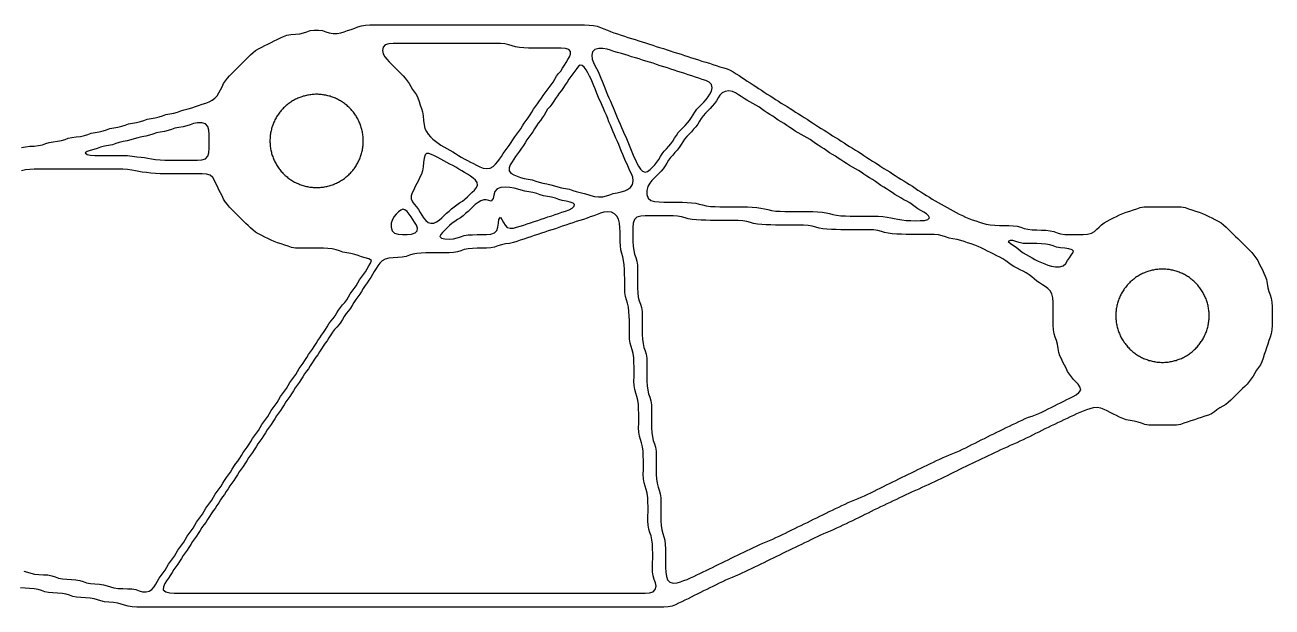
# Model space of a CAD drawing. Header units: millimetres. Extents: x 2.2 to 87.8, y 0 to 20.
# Drawn here: x 45 to 87.76, y 0 to 19.98 of the extents above; entities that cross this region are included whole.
import ezdxf

# ---------------------------------------------------------------- set-up
doc = ezdxf.new("R2010")
doc.units = ezdxf.units.MM

msp = doc.modelspace()

# ---------------------------------------------------------------- linework, layer by layer
for points in [[(44.886, 15.774), (45.014, 15.801), (45.162, 15.816), (45.318, 15.824), (45.468, 15.839), (45.599, 15.868), (45.713, 15.909), (45.831, 15.947), (45.967, 15.973), (46.114, 15.991), (46.254, 16.017), (46.374, 16.053), (46.486, 16.091), (46.613, 16.12), (46.759, 16.138), (46.909, 16.155), (47.043, 16.183), (47.159, 16.223), (47.275, 16.262), (47.407, 16.29), (47.55, 16.313), (47.683, 16.342), (47.799, 16.383), (47.915, 16.422), (48.047, 16.45), (48.189, 16.473), (48.321, 16.503), (48.437, 16.544), (48.553, 16.583), (48.686, 16.611), (48.827, 16.633), (48.959, 16.664), (49.075, 16.705), (49.192, 16.744), (49.324, 16.772), (49.466, 16.794), (49.597, 16.825), (49.712, 16.866), (49.829, 16.905), (49.963, 16.933), (50.104, 16.957), (50.233, 16.989), (50.347, 17.03), (50.464, 17.07), (50.595, 17.103), (50.726, 17.137), (50.843, 17.177), (50.956, 17.219), (51.077, 17.258), (51.201, 17.298), (51.314, 17.347), (51.417, 17.402), (51.511, 17.467), (51.589, 17.549), (51.65, 17.649), (51.705, 17.754), (51.759, 17.86), (51.813, 17.966), (51.873, 18.067), (51.942, 18.158), (52.018, 18.24), (52.097, 18.32), (52.177, 18.4), (52.257, 18.48), (52.337, 18.56), (52.417, 18.64), (52.497, 18.72), (52.576, 18.8), (52.656, 18.88), (52.737, 18.959), (52.819, 19.035), (52.909, 19.104), (53.011, 19.164), (53.117, 19.218), (53.223, 19.271), (53.33, 19.325), (53.437, 19.378), (53.543, 19.431), (53.649, 19.485), (53.757, 19.537), (53.864, 19.586), (53.982, 19.625), (54.119, 19.648), (54.271, 19.661), (54.419, 19.677), (54.549, 19.707), (54.663, 19.747), (54.781, 19.785), (54.918, 19.806), (55.064, 19.806), (55.201, 19.785), (55.32, 19.747), (55.433, 19.707), (55.562, 19.682), (55.7, 19.682), (55.828, 19.707), (55.942, 19.748), (56.058, 19.791), (56.184, 19.829), (56.305, 19.868), (56.417, 19.911), (56.537, 19.949), (56.676, 19.972), (56.83, 19.981), (56.989, 19.982), (57.149, 19.982), (57.309, 19.982), (57.469, 19.982), (57.629, 19.982), (57.789, 19.982), (57.948, 19.982), (58.108, 19.982), (58.268, 19.982), (58.428, 19.982), (58.588, 19.982), (58.748, 19.982), (58.908, 19.982), (59.067, 19.982), (59.227, 19.982), (59.387, 19.982), (59.547, 19.982), (59.707, 19.982), (59.867, 19.982), (60.027, 19.982), (60.187, 19.982), (60.346, 19.982), (60.506, 19.982), (60.666, 19.982), (60.826, 19.982), (60.986, 19.982), (61.146, 19.982), (61.306, 19.982), (61.465, 19.982), (61.625, 19.982), (61.785, 19.982), (61.945, 19.982), (62.105, 19.982), (62.265, 19.982), (62.425, 19.982), (62.584, 19.982), (62.744, 19.982), (62.904, 19.982), (63.064, 19.982), (63.224, 19.982), (63.384, 19.982), (63.544, 19.982), (63.703, 19.982), (63.863, 19.982), (64.023, 19.982), (64.183, 19.982), (64.341, 19.978), (64.49, 19.966), (64.621, 19.937), (64.735, 19.894), (64.849, 19.846), (64.968, 19.8), (65.081, 19.756), (65.192, 19.715), (65.313, 19.676), (65.441, 19.636), (65.559, 19.595), (65.671, 19.554), (65.794, 19.515), (65.925, 19.478), (66.046, 19.44), (66.156, 19.401), (66.276, 19.362), (66.408, 19.324), (66.53, 19.286), (66.642, 19.247), (66.761, 19.207), (66.891, 19.169), (67.014, 19.131), (67.126, 19.091), (67.244, 19.05), (67.373, 19.013), (67.498, 18.976), (67.611, 18.935), (67.728, 18.893), (67.856, 18.857), (67.981, 18.82), (68.095, 18.779), (68.212, 18.738), (68.34, 18.703), (68.47, 18.668), (68.587, 18.628), (68.701, 18.586), (68.826, 18.549), (68.956, 18.513), (69.073, 18.472), (69.178, 18.424), (69.281, 18.369), (69.383, 18.307), (69.483, 18.243), (69.578, 18.182), (69.671, 18.122), (69.765, 18.057), (69.862, 17.99), (69.962, 17.924), (70.06, 17.864), (70.155, 17.805), (70.249, 17.741), (70.345, 17.673), (70.444, 17.609), (70.545, 17.55), (70.643, 17.491), (70.738, 17.427), (70.834, 17.361), (70.931, 17.299), (71.032, 17.24), (71.133, 17.178), (71.231, 17.114), (71.326, 17.052), (71.42, 16.993), (71.518, 16.933), (71.618, 16.868), (71.719, 16.804), (71.817, 16.744), (71.912, 16.684), (72.006, 16.621), (72.103, 16.553), (72.202, 16.489), (72.302, 16.43), (72.4, 16.371), (72.495, 16.307), (72.591, 16.241), (72.689, 16.179), (72.789, 16.12), (72.89, 16.059), (72.987, 15.994), (73.082, 15.931), (73.177, 15.871), (73.275, 15.811), (73.376, 15.747), (73.476, 15.683), (73.574, 15.623), (73.668, 15.564), (73.763, 15.5), (73.86, 15.433), (73.96, 15.369), (74.059, 15.31), (74.157, 15.251), (74.252, 15.187), (74.348, 15.121), (74.446, 15.058), (74.547, 15), (74.647, 14.939), (74.743, 14.874), (74.838, 14.81), (74.934, 14.75), (75.033, 14.69), (75.134, 14.626), (75.234, 14.562), (75.33, 14.501), (75.424, 14.443), (75.519, 14.38), (75.617, 14.313), (75.717, 14.249), (75.816, 14.189), (75.913, 14.13), (76.009, 14.067), (76.106, 14.002), (76.206, 13.941), (76.309, 13.884), (76.413, 13.828), (76.517, 13.772), (76.622, 13.716), (76.725, 13.66), (76.829, 13.602), (76.932, 13.546), (77.035, 13.492), (77.141, 13.438), (77.249, 13.386), (77.357, 13.337), (77.474, 13.293), (77.601, 13.253), (77.722, 13.214), (77.833, 13.174), (77.954, 13.138), (78.095, 13.115), (78.251, 13.105), (78.41, 13.103), (78.57, 13.103), (78.729, 13.1), (78.884, 13.091), (79.023, 13.069), (79.142, 13.036), (79.255, 12.999), (79.383, 12.969), (79.531, 12.951), (79.689, 12.945), (79.849, 12.942), (80.006, 12.935), (80.152, 12.917), (80.275, 12.886), (80.385, 12.85), (80.507, 12.816), (80.651, 12.794), (80.808, 12.785), (80.968, 12.784), (81.128, 12.784), (81.286, 12.788), (81.434, 12.804), (81.562, 12.838), (81.664, 12.894), (81.75, 12.966), (81.831, 13.045), (81.914, 13.121), (82.004, 13.189), (82.105, 13.249), (82.212, 13.304), (82.317, 13.357), (82.424, 13.41), (82.531, 13.463), (82.639, 13.512), (82.754, 13.556), (82.881, 13.593), (83.004, 13.631), (83.117, 13.673), (83.236, 13.71), (83.373, 13.733), (83.527, 13.741), (83.686, 13.743), (83.845, 13.743), (84.005, 13.743), (84.165, 13.743), (84.325, 13.743), (84.484, 13.741), (84.637, 13.733), (84.775, 13.71), (84.893, 13.673), (85.006, 13.631), (85.13, 13.593), (85.256, 13.556), (85.372, 13.512), (85.479, 13.463), (85.587, 13.41), (85.693, 13.357), (85.799, 13.304), (85.906, 13.249), (86.007, 13.189), (86.097, 13.121), (86.18, 13.045), (86.26, 12.965), (86.34, 12.885), (86.42, 12.805), (86.5, 12.725), (86.58, 12.646), (86.66, 12.566), (86.74, 12.486), (86.82, 12.406), (86.9, 12.326), (86.979, 12.246), (87.059, 12.165), (87.135, 12.083), (87.204, 11.993), (87.264, 11.892), (87.318, 11.785), (87.371, 11.679), (87.425, 11.573), (87.477, 11.465), (87.526, 11.358), (87.565, 11.24), (87.592, 11.104), (87.615, 10.962), (87.646, 10.833), (87.687, 10.719), (87.725, 10.601), (87.747, 10.463), (87.755, 10.31), (87.757, 10.151), (87.757, 9.991), (87.757, 9.831), (87.755, 9.672), (87.747, 9.519), (87.725, 9.381), (87.687, 9.263), (87.645, 9.15), (87.607, 9.027), (87.57, 8.9), (87.528, 8.783), (87.485, 8.67), (87.447, 8.547), (87.409, 8.421), (87.359, 8.311), (87.295, 8.218), (87.226, 8.13), (87.162, 8.034), (87.104, 7.93), (87.044, 7.829), (86.975, 7.739), (86.899, 7.657), (86.82, 7.577), (86.74, 7.497), (86.66, 7.417), (86.58, 7.337), (86.5, 7.257), (86.42, 7.177), (86.34, 7.098), (86.257, 7.022), (86.167, 6.953), (86.066, 6.892), (85.962, 6.834), (85.866, 6.77), (85.778, 6.701), (85.686, 6.637), (85.575, 6.588), (85.449, 6.549), (85.326, 6.511), (85.213, 6.469), (85.096, 6.427), (84.97, 6.389), (84.847, 6.352), (84.733, 6.309), (84.615, 6.272), (84.478, 6.249), (84.324, 6.241), (84.165, 6.24), (84.005, 6.24), (83.845, 6.24), (83.686, 6.241), (83.533, 6.249), (83.396, 6.272), (83.277, 6.309), (83.163, 6.35), (83.034, 6.381), (82.892, 6.404), (82.756, 6.431), (82.639, 6.471), (82.531, 6.519), (82.424, 6.572), (82.317, 6.626), (82.212, 6.679), (82.104, 6.732), (81.997, 6.784), (81.885, 6.827), (81.759, 6.848), (81.627, 6.84), (81.508, 6.809), (81.398, 6.768), (81.284, 6.725), (81.167, 6.678), (81.056, 6.628), (80.947, 6.577), (80.836, 6.526), (80.728, 6.474), (80.62, 6.423), (80.511, 6.371), (80.402, 6.32), (80.295, 6.269), (80.184, 6.217), (80.076, 6.166), (79.97, 6.114), (79.864, 6.061), (79.757, 6.006), (79.652, 5.953), (79.545, 5.9), (79.438, 5.846), (79.331, 5.794), (79.221, 5.742), (79.112, 5.691), (79.004, 5.641), (78.892, 5.591), (78.782, 5.542), (78.675, 5.494), (78.565, 5.446), (78.452, 5.396), (78.344, 5.344), (78.236, 5.292), (78.127, 5.24), (78.02, 5.188), (77.911, 5.137), (77.801, 5.085), (77.693, 5.034), (77.586, 4.982), (77.476, 4.93), (77.368, 4.878), (77.261, 4.826), (77.153, 4.774), (77.046, 4.721), (76.94, 4.668), (76.832, 4.615), (76.725, 4.562), (76.619, 4.51), (76.51, 4.457), (76.403, 4.405), (76.296, 4.353), (76.186, 4.301), (76.077, 4.25), (75.969, 4.199), (75.857, 4.149), (75.747, 4.1), (75.641, 4.052), (75.53, 4.005), (75.417, 3.955), (75.308, 3.904), (75.2, 3.853), (75.09, 3.801), (74.983, 3.748), (74.876, 3.696), (74.766, 3.644), (74.659, 3.593), (74.551, 3.541), (74.442, 3.489), (74.334, 3.437), (74.227, 3.385), (74.118, 3.333), (74.011, 3.28), (73.904, 3.228), (73.796, 3.175), (73.69, 3.122), (73.583, 3.069), (73.475, 3.017), (73.368, 2.964), (73.261, 2.912), (73.151, 2.86), (73.043, 2.808), (72.935, 2.757), (72.824, 2.706), (72.715, 2.656), (72.607, 2.608), (72.495, 2.56), (72.382, 2.512), (72.274, 2.463), (72.165, 2.413), (72.054, 2.361), (71.947, 2.309), (71.84, 2.256), (71.732, 2.203), (71.625, 2.151), (71.517, 2.099), (71.408, 2.047), (71.3, 1.995), (71.193, 1.943), (71.084, 1.891), (70.976, 1.839), (70.87, 1.786), (70.762, 1.734), (70.655, 1.681), (70.548, 1.628), (70.44, 1.576), (70.333, 1.523), (70.226, 1.471), (70.117, 1.418), (70.01, 1.366), (69.902, 1.315), (69.792, 1.263), (69.683, 1.212), (69.575, 1.161), (69.462, 1.112), (69.351, 1.063), (69.245, 1.017), (69.134, 0.97), (69.021, 0.92), (68.912, 0.869), (68.804, 0.816), (68.695, 0.764), (68.589, 0.711), (68.482, 0.658), (68.373, 0.605), (68.267, 0.553), (68.16, 0.5), (68.052, 0.447), (67.946, 0.394), (67.84, 0.339), (67.734, 0.286), (67.629, 0.234), (67.521, 0.184), (67.41, 0.134), (67.301, 0.081), (67.185, 0.037), (67.051, 0.011), (66.899, 0.001), (66.741, 0), (66.581, 0), (66.421, 0), (66.261, 0), (66.101, 0), (65.941, 0), (65.782, 0), (65.622, 0), (65.462, 0), (65.302, 0), (65.142, 0), (64.982, 0), (64.822, 0), (64.663, 0), (64.503, 0), (64.343, 0), (64.183, 0), (64.023, 0), (63.863, 0), (63.703, 0), (63.544, 0), (63.384, 0), (63.224, 0), (63.064, 0), (62.904, 0), (62.744, 0), (62.584, 0), (62.425, 0), (62.265, 0), (62.105, 0), (61.945, 0), (61.785, 0), (61.625, 0), (61.465, 0), (61.306, 0), (61.146, 0), (60.986, 0), (60.826, 0), (60.666, 0), (60.506, 0), (60.346, 0), (60.187, 0), (60.027, 0), (59.867, 0), (59.707, 0), (59.547, 0), (59.387, 0), (59.227, 0), (59.067, 0), (58.908, 0), (58.748, 0), (58.588, 0), (58.428, 0), (58.268, 0), (58.108, 0), (57.948, 0), (57.789, 0), (57.629, 0), (57.469, 0), (57.309, 0), (57.149, 0), (56.989, 0), (56.829, 0), (56.67, 0), (56.51, 0), (56.35, 0), (56.19, 0), (56.03, 0), (55.87, 0), (55.71, 0), (55.551, 0), (55.391, 0), (55.231, 0), (55.071, 0), (54.911, 0), (54.751, 0), (54.591, 0), (54.432, 0), (54.272, 0), (54.112, 0), (53.952, 0), (53.792, 0), (53.632, 0), (53.472, 0), (53.313, 0), (53.153, 0), (52.993, 0), (52.833, 0), (52.673, 0), (52.513, 0), (52.353, 0), (52.194, 0), (52.034, 0), (51.874, 0), (51.714, 0), (51.554, 0), (51.394, 0), (51.234, 0), (51.075, 0), (50.915, 0), (50.755, 0), (50.595, 0), (50.435, 0), (50.275, 0), (50.115, 0), (49.956, 0), (49.796, 0), (49.636, 0), (49.476, 0), (49.316, 0), (49.156, 0), (48.996, 0), (48.837, 0.002), (48.68, 0.011), (48.536, 0.032), (48.414, 0.064), (48.304, 0.101), (48.18, 0.134), (48.035, 0.155), (47.879, 0.168), (47.73, 0.183), (47.601, 0.21), (47.487, 0.248), (47.368, 0.286), (47.231, 0.311), (47.077, 0.323), (46.92, 0.329), (46.771, 0.341), (46.64, 0.368), (46.526, 0.406), (46.408, 0.445), (46.271, 0.471), (46.118, 0.482), (45.961, 0.489), (45.811, 0.501), (45.681, 0.527), (45.566, 0.566), (45.448, 0.605), (45.312, 0.631), (45.159, 0.642), (45.002, 0.649), (44.853, 0.662)], [(44.966, 1.238), (45.083, 1.2), (45.198, 1.159), (45.331, 1.131), (45.481, 1.118), (45.638, 1.112), (45.79, 1.102), (45.924, 1.077), (46.04, 1.038), (46.156, 0.998), (46.289, 0.97), (46.44, 0.957), (46.597, 0.951), (46.747, 0.938), (46.878, 0.912), (46.993, 0.874), (47.11, 0.835), (47.246, 0.808), (47.399, 0.796), (47.554, 0.785), (47.696, 0.765), (47.817, 0.732), (47.928, 0.694), (48.053, 0.662), (48.199, 0.643), (48.357, 0.636), (48.516, 0.632), (48.668, 0.623), (48.802, 0.599), (48.919, 0.561), (49.033, 0.527), (49.151, 0.519), (49.263, 0.546), (49.355, 0.607), (49.427, 0.69), (49.488, 0.786), (49.546, 0.89), (49.606, 0.993), (49.671, 1.087), (49.739, 1.177), (49.804, 1.27), (49.865, 1.372), (49.925, 1.473), (49.99, 1.567), (50.058, 1.657), (50.124, 1.75), (50.185, 1.851), (50.246, 1.953), (50.31, 2.047), (50.378, 2.136), (50.444, 2.229), (50.505, 2.331), (50.565, 2.432), (50.63, 2.526), (50.698, 2.615), (50.764, 2.709), (50.825, 2.81), (50.885, 2.912), (50.95, 3.006), (51.018, 3.095), (51.083, 3.189), (51.145, 3.29), (51.205, 3.391), (51.27, 3.485), (51.337, 3.574), (51.403, 3.668), (51.465, 3.769), (51.525, 3.871), (51.59, 3.965), (51.657, 4.054), (51.723, 4.148), (51.785, 4.249), (51.845, 4.35), (51.909, 4.444), (51.977, 4.534), (52.043, 4.627), (52.105, 4.729), (52.165, 4.83), (52.229, 4.924), (52.297, 5.013), (52.363, 5.107), (52.425, 5.208), (52.485, 5.309), (52.549, 5.403), (52.616, 5.493), (52.683, 5.587), (52.745, 5.688), (52.805, 5.789), (52.869, 5.883), (52.936, 5.972), (53.002, 6.066), (53.065, 6.167), (53.125, 6.268), (53.188, 6.362), (53.256, 6.452), (53.322, 6.546), (53.385, 6.647), (53.445, 6.748), (53.508, 6.842), (53.575, 6.931), (53.642, 7.025), (53.704, 7.127), (53.765, 7.228), (53.828, 7.321), (53.895, 7.411), (53.962, 7.505), (54.024, 7.606), (54.085, 7.707), (54.148, 7.801), (54.215, 7.891), (54.282, 7.985), (54.344, 8.086), (54.404, 8.187), (54.467, 8.28), (54.534, 8.37), (54.601, 8.464), (54.664, 8.566), (54.724, 8.666), (54.787, 8.76), (54.854, 8.85), (54.921, 8.944), (54.984, 9.045), (55.044, 9.146), (55.107, 9.24), (55.173, 9.33), (55.24, 9.425), (55.303, 9.525), (55.362, 9.624), (55.423, 9.718), (55.491, 9.809), (55.568, 9.903), (55.64, 9.999), (55.698, 10.095), (55.752, 10.188), (55.816, 10.281), (55.892, 10.371), (55.968, 10.458), (56.032, 10.548), (56.09, 10.647), (56.15, 10.75), (56.219, 10.846), (56.289, 10.935), (56.352, 11.027), (56.41, 11.128), (56.471, 11.23), (56.539, 11.325), (56.609, 11.414), (56.672, 11.507), (56.73, 11.607), (56.789, 11.709), (56.842, 11.805), (56.885, 11.894), (56.79, 11.951), (56.67, 11.991), (56.539, 12.025), (56.421, 12.064), (56.307, 12.105), (56.178, 12.136), (56.036, 12.159), (55.9, 12.186), (55.782, 12.224), (55.668, 12.265), (55.538, 12.295), (55.389, 12.309), (55.231, 12.314), (55.071, 12.314), (54.911, 12.314), (54.751, 12.314), (54.591, 12.314), (54.432, 12.316), (54.279, 12.324), (54.142, 12.346), (54.023, 12.384), (53.91, 12.426), (53.787, 12.464), (53.66, 12.501), (53.545, 12.545), (53.437, 12.594), (53.33, 12.647), (53.223, 12.7), (53.117, 12.753), (53.011, 12.808), (52.909, 12.868), (52.819, 12.936), (52.737, 13.012), (52.656, 13.092), (52.576, 13.171), (52.497, 13.251), (52.417, 13.331), (52.337, 13.411), (52.257, 13.491), (52.177, 13.571), (52.097, 13.651), (52.018, 13.732), (51.942, 13.814), (51.873, 13.904), (51.813, 14.005), (51.759, 14.112), (51.705, 14.218), (51.652, 14.324), (51.599, 14.432), (51.549, 14.538), (51.5, 14.646), (51.439, 14.748), (51.35, 14.823), (51.224, 14.86), (51.073, 14.871), (50.915, 14.872), (50.755, 14.872), (50.595, 14.872), (50.435, 14.872), (50.275, 14.872), (50.115, 14.872), (49.956, 14.872), (49.796, 14.872), (49.636, 14.875), (49.476, 14.882), (49.317, 14.896), (49.163, 14.914), (49.024, 14.93), (48.904, 14.949), (48.791, 14.974), (48.663, 15.001), (48.515, 15.021), (48.357, 15.03), (48.197, 15.032), (48.037, 15.032), (47.877, 15.032), (47.718, 15.032), (47.558, 15.032), (47.398, 15.032), (47.238, 15.032), (47.078, 15.032), (46.918, 15.032), (46.758, 15.032), (46.599, 15.032), (46.439, 15.032), (46.279, 15.032), (46.119, 15.032), (45.959, 15.032), (45.799, 15.032), (45.639, 15.032), (45.48, 15.032), (45.32, 15.03), (45.162, 15.024), (45.014, 15.006), (44.887, 14.975)]]:
    msp.add_lwpolyline(points)
for points in [[(61.456, 19.33), (61.304, 19.343), (61.146, 19.347), (60.986, 19.348), (60.826, 19.348), (60.666, 19.348), (60.506, 19.348), (60.346, 19.348), (60.187, 19.348), (60.027, 19.348), (59.867, 19.348), (59.707, 19.348), (59.547, 19.348), (59.387, 19.348), (59.227, 19.348), (59.067, 19.348), (58.908, 19.348), (58.748, 19.348), (58.588, 19.348), (58.428, 19.348), (58.268, 19.348), (58.108, 19.348), (57.948, 19.348), (57.789, 19.348), (57.63, 19.347), (57.48, 19.336), (57.355, 19.299), (57.278, 19.219), (57.256, 19.105), (57.28, 18.988), (57.335, 18.887), (57.407, 18.801), (57.486, 18.72), (57.566, 18.64), (57.646, 18.56), (57.725, 18.48), (57.805, 18.4), (57.885, 18.32), (57.965, 18.24), (58.041, 18.158), (58.109, 18.068), (58.17, 17.967), (58.228, 17.863), (58.292, 17.767), (58.361, 17.679), (58.425, 17.586), (58.474, 17.476), (58.513, 17.35), (58.551, 17.227), (58.593, 17.113), (58.631, 16.995), (58.654, 16.858), (58.666, 16.706), (58.682, 16.558), (58.713, 16.429), (58.763, 16.321), (58.828, 16.227), (58.903, 16.14), (58.985, 16.062), (59.072, 15.99), (59.164, 15.922), (59.261, 15.859), (59.362, 15.8), (59.465, 15.742), (59.567, 15.683), (59.668, 15.626), (59.766, 15.568), (59.863, 15.505), (59.961, 15.441), (60.063, 15.382), (60.169, 15.327), (60.275, 15.273), (60.38, 15.22), (60.487, 15.166), (60.593, 15.114), (60.705, 15.071), (60.828, 15.051), (60.951, 15.068), (61.055, 15.123), (61.138, 15.202), (61.209, 15.29), (61.274, 15.379), (61.336, 15.471), (61.398, 15.567), (61.465, 15.664), (61.537, 15.755), (61.607, 15.845), (61.671, 15.941), (61.731, 16.04), (61.792, 16.138), (61.86, 16.23), (61.931, 16.32), (61.996, 16.416), (62.056, 16.516), (62.116, 16.614), (62.183, 16.706), (62.253, 16.798), (62.319, 16.894), (62.38, 16.991), (62.44, 17.088), (62.505, 17.182), (62.575, 17.277), (62.644, 17.371), (62.708, 17.463), (62.768, 17.556), (62.831, 17.651), (62.901, 17.746), (62.973, 17.837), (63.043, 17.927), (63.106, 18.022), (63.165, 18.121), (63.228, 18.219), (63.297, 18.31), (63.369, 18.4), (63.435, 18.495), (63.494, 18.595), (63.553, 18.696), (63.615, 18.795), (63.672, 18.891), (63.707, 18.983), (63.703, 19.068), (63.643, 19.133), (63.529, 19.17), (63.382, 19.184), (63.224, 19.188), (63.064, 19.188), (62.904, 19.188), (62.744, 19.188), (62.584, 19.188), (62.425, 19.188), (62.265, 19.189), (62.106, 19.193), (61.955, 19.204), (61.822, 19.229), (61.706, 19.265), (61.589, 19.302)], [(66.657, 18.622), (66.543, 18.664), (66.417, 18.701), (66.289, 18.736), (66.171, 18.777), (66.058, 18.819), (65.932, 18.857), (65.8, 18.892), (65.681, 18.929), (65.57, 18.968), (65.447, 19.005), (65.314, 19.039), (65.189, 19.075), (65.076, 19.114), (64.956, 19.152), (64.817, 19.175), (64.671, 19.176), (64.543, 19.141), (64.459, 19.06), (64.43, 18.941), (64.447, 18.812), (64.49, 18.696), (64.541, 18.59), (64.595, 18.486), (64.649, 18.38), (64.698, 18.271), (64.745, 18.157), (64.792, 18.047), (64.837, 17.937), (64.88, 17.82), (64.927, 17.7), (64.976, 17.587), (65.024, 17.477), (65.073, 17.364), (65.122, 17.254), (65.168, 17.144), (65.215, 17.029), (65.263, 16.917), (65.307, 16.81), (65.352, 16.697), (65.402, 16.579), (65.452, 16.466), (65.5, 16.357), (65.549, 16.246), (65.6, 16.136), (65.649, 16.026), (65.696, 15.909), (65.742, 15.796), (65.786, 15.687), (65.831, 15.574), (65.881, 15.457), (65.932, 15.346), (65.981, 15.238), (66.035, 15.13), (66.099, 15.032), (66.176, 14.96), (66.262, 14.929), (66.348, 14.956), (66.432, 15.018), (66.512, 15.097), (66.591, 15.182), (66.664, 15.273), (66.727, 15.367), (66.785, 15.461), (66.847, 15.555), (66.918, 15.646), (66.995, 15.732), (67.073, 15.816), (67.148, 15.904), (67.214, 15.996), (67.273, 16.094), (67.333, 16.192), (67.399, 16.285), (67.473, 16.371), (67.552, 16.453), (67.632, 16.534), (67.712, 16.618), (67.785, 16.707), (67.85, 16.799), (67.909, 16.895), (67.97, 16.992), (68.038, 17.085), (68.113, 17.17), (68.191, 17.252), (68.271, 17.334), (68.35, 17.419), (68.423, 17.51), (68.485, 17.604), (68.533, 17.709), (68.556, 17.825), (68.534, 17.937), (68.457, 18.019), (68.341, 18.07), (68.22, 18.11), (68.107, 18.151), (67.991, 18.194), (67.864, 18.231), (67.739, 18.268), (67.625, 18.309), (67.509, 18.351), (67.382, 18.388), (67.256, 18.424), (67.141, 18.466), (67.026, 18.508), (66.9, 18.545), (66.773, 18.58)], [(65.07, 16.543), (65.024, 16.659), (64.979, 16.769), (64.933, 16.881), (64.884, 16.997), (64.835, 17.109), (64.789, 17.218), (64.74, 17.329), (64.689, 17.439), (64.641, 17.549), (64.596, 17.666), (64.549, 17.785), (64.506, 17.896), (64.463, 18.006), (64.413, 18.117), (64.357, 18.226), (64.303, 18.334), (64.245, 18.443), (64.175, 18.536), (64.1, 18.594), (64.036, 18.604), (63.979, 18.564), (63.92, 18.487), (63.855, 18.395), (63.786, 18.303), (63.714, 18.211), (63.647, 18.116), (63.585, 18.02), (63.525, 17.925), (63.461, 17.83), (63.391, 17.735), (63.32, 17.642), (63.255, 17.551), (63.194, 17.459), (63.132, 17.363), (63.064, 17.267), (62.992, 17.176), (62.921, 17.087), (62.857, 16.991), (62.798, 16.89), (62.737, 16.792), (62.67, 16.7), (62.599, 16.61), (62.533, 16.514), (62.474, 16.414), (62.414, 16.316), (62.347, 16.224), (62.277, 16.132), (62.211, 16.036), (62.15, 15.939), (62.09, 15.842), (62.025, 15.748), (61.954, 15.654), (61.885, 15.56), (61.823, 15.466), (61.763, 15.373), (61.7, 15.279), (61.638, 15.18), (61.596, 15.077), (61.601, 14.978), (61.664, 14.896), (61.765, 14.838), (61.874, 14.789), (61.987, 14.745), (62.116, 14.711), (62.258, 14.686), (62.393, 14.66), (62.51, 14.624), (62.625, 14.582), (62.755, 14.547), (62.898, 14.522), (63.033, 14.498), (63.151, 14.464), (63.265, 14.424), (63.395, 14.389), (63.537, 14.364), (63.671, 14.34), (63.788, 14.304), (63.903, 14.263), (64.032, 14.228), (64.169, 14.198), (64.293, 14.167), (64.405, 14.132), (64.525, 14.098), (64.665, 14.08), (64.81, 14.085), (64.939, 14.113), (65.053, 14.153), (65.171, 14.192), (65.305, 14.224), (65.442, 14.255), (65.562, 14.291), (65.664, 14.338), (65.756, 14.405), (65.826, 14.503), (65.854, 14.627), (65.836, 14.753), (65.792, 14.868), (65.743, 14.978), (65.694, 15.089), (65.644, 15.198), (65.595, 15.308), (65.548, 15.423), (65.501, 15.535), (65.457, 15.643), (65.412, 15.756), (65.362, 15.873), (65.312, 15.985), (65.264, 16.095), (65.215, 16.206), (65.164, 16.316), (65.116, 16.426)], [(56.596, 16.118), (56.592, 16.157), (56.588, 16.196), (56.583, 16.235), (56.576, 16.274), (56.569, 16.312), (56.561, 16.351), (56.552, 16.389), (56.542, 16.427), (56.531, 16.464), (56.519, 16.502), (56.506, 16.539), (56.493, 16.576), (56.478, 16.612), (56.463, 16.648), (56.446, 16.684), (56.429, 16.719), (56.411, 16.754), (56.392, 16.789), (56.372, 16.823), (56.352, 16.856), (56.33, 16.889), (56.308, 16.921), (56.285, 16.953), (56.261, 16.984), (56.237, 17.015), (56.212, 17.045), (56.186, 17.074), (56.159, 17.103), (56.131, 17.131), (56.103, 17.159), (56.074, 17.186), (56.045, 17.212), (56.015, 17.237), (55.984, 17.261), (55.953, 17.285), (55.921, 17.308), (55.889, 17.33), (55.856, 17.352), (55.823, 17.372), (55.789, 17.392), (55.754, 17.411), (55.719, 17.429), (55.684, 17.446), (55.648, 17.463), (55.612, 17.478), (55.576, 17.493), (55.539, 17.506), (55.502, 17.519), (55.464, 17.531), (55.427, 17.542), (55.389, 17.552), (55.351, 17.561), (55.312, 17.569), (55.274, 17.576), (55.235, 17.583), (55.196, 17.588), (55.157, 17.592), (55.118, 17.596), (55.079, 17.598), (55.039, 17.6), (55, 17.6), (54.961, 17.6), (54.921, 17.598), (54.882, 17.596), (54.843, 17.592), (54.804, 17.588), (54.765, 17.583), (54.726, 17.576), (54.688, 17.569), (54.649, 17.561), (54.611, 17.552), (54.573, 17.542), (54.536, 17.531), (54.498, 17.519), (54.461, 17.506), (54.424, 17.493), (54.388, 17.478), (54.352, 17.463), (54.316, 17.446), (54.281, 17.429), (54.246, 17.411), (54.211, 17.392), (54.177, 17.372), (54.144, 17.352), (54.111, 17.33), (54.079, 17.308), (54.047, 17.285), (54.016, 17.261), (53.985, 17.237), (53.955, 17.212), (53.926, 17.186), (53.897, 17.159), (53.869, 17.131), (53.841, 17.103), (53.814, 17.074), (53.788, 17.045), (53.763, 17.015), (53.739, 16.984), (53.715, 16.953), (53.692, 16.921), (53.67, 16.889), (53.648, 16.856), (53.628, 16.823), (53.608, 16.789), (53.589, 16.754), (53.571, 16.719), (53.554, 16.684), (53.537, 16.648), (53.522, 16.612), (53.507, 16.576), (53.494, 16.539), (53.481, 16.502), (53.469, 16.464), (53.458, 16.427), (53.448, 16.389), (53.439, 16.351), (53.431, 16.312), (53.424, 16.274), (53.417, 16.235), (53.412, 16.196), (53.408, 16.157), (53.404, 16.118), (53.402, 16.079), (53.4, 16.039), (53.4, 16), (53.4, 15.961), (53.402, 15.921), (53.404, 15.882), (53.408, 15.843), (53.412, 15.804), (53.417, 15.765), (53.424, 15.726), (53.431, 15.688), (53.439, 15.649), (53.448, 15.611), (53.458, 15.573), (53.469, 15.536), (53.481, 15.498), (53.494, 15.461), (53.507, 15.424), (53.522, 15.388), (53.537, 15.352), (53.554, 15.316), (53.571, 15.281), (53.589, 15.246), (53.608, 15.211), (53.628, 15.177), (53.648, 15.144), (53.67, 15.111), (53.692, 15.079), (53.715, 15.047), (53.739, 15.016), (53.763, 14.985), (53.788, 14.955), (53.814, 14.926), (53.841, 14.897), (53.869, 14.869), (53.897, 14.841), (53.926, 14.814), (53.955, 14.788), (53.985, 14.763), (54.016, 14.739), (54.047, 14.715), (54.079, 14.692), (54.111, 14.67), (54.144, 14.648), (54.177, 14.628), (54.211, 14.608), (54.246, 14.589), (54.281, 14.571), (54.316, 14.554), (54.352, 14.537), (54.388, 14.522), (54.424, 14.507), (54.461, 14.494), (54.498, 14.481), (54.536, 14.469), (54.573, 14.458), (54.611, 14.448), (54.649, 14.439), (54.688, 14.431), (54.726, 14.424), (54.765, 14.417), (54.804, 14.412), (54.843, 14.408), (54.882, 14.404), (54.921, 14.402), (54.961, 14.4), (55, 14.4), (55.039, 14.4), (55.079, 14.402), (55.118, 14.404), (55.157, 14.408), (55.196, 14.412), (55.235, 14.417), (55.274, 14.424), (55.312, 14.431), (55.351, 14.439), (55.389, 14.448), (55.427, 14.458), (55.464, 14.469), (55.502, 14.481), (55.539, 14.494), (55.576, 14.507), (55.612, 14.522), (55.648, 14.537), (55.684, 14.554), (55.719, 14.571), (55.754, 14.589), (55.789, 14.608), (55.823, 14.628), (55.856, 14.648), (55.889, 14.67), (55.921, 14.692), (55.953, 14.715), (55.984, 14.739), (56.015, 14.763), (56.045, 14.788), (56.074, 14.814), (56.103, 14.841), (56.131, 14.869), (56.159, 14.897), (56.186, 14.926), (56.212, 14.955), (56.237, 14.985), (56.261, 15.016), (56.285, 15.047), (56.308, 15.079), (56.33, 15.111), (56.352, 15.144), (56.372, 15.177), (56.392, 15.211), (56.411, 15.246), (56.429, 15.281), (56.446, 15.316), (56.463, 15.352), (56.478, 15.388), (56.493, 15.424), (56.506, 15.461), (56.519, 15.498), (56.531, 15.536), (56.542, 15.573), (56.552, 15.611), (56.561, 15.649), (56.569, 15.688), (56.576, 15.726), (56.583, 15.765), (56.588, 15.804), (56.592, 15.843), (56.596, 15.882), (56.598, 15.921), (56.6, 15.961), (56.6, 16), (56.6, 16.039), (56.598, 16.079)], [(74.542, 14.356), (74.441, 14.415), (74.343, 14.476), (74.249, 14.542), (74.156, 14.609), (74.059, 14.672), (73.958, 14.73), (73.859, 14.792), (73.766, 14.859), (73.675, 14.927), (73.578, 14.989), (73.474, 15.046), (73.369, 15.103), (73.267, 15.162), (73.168, 15.22), (73.072, 15.28), (72.977, 15.346), (72.882, 15.413), (72.784, 15.476), (72.683, 15.535), (72.585, 15.595), (72.491, 15.661), (72.398, 15.729), (72.301, 15.791), (72.2, 15.85), (72.101, 15.911), (72.008, 15.978), (71.917, 16.046), (71.819, 16.108), (71.716, 16.166), (71.611, 16.223), (71.51, 16.282), (71.411, 16.34), (71.314, 16.4), (71.22, 16.465), (71.124, 16.532), (71.026, 16.595), (70.925, 16.654), (70.827, 16.715), (70.733, 16.781), (70.64, 16.848), (70.543, 16.91), (70.442, 16.969), (70.343, 17.031), (70.25, 17.098), (70.159, 17.165), (70.061, 17.227), (69.957, 17.285), (69.853, 17.343), (69.752, 17.402), (69.653, 17.46), (69.556, 17.52), (69.46, 17.584), (69.362, 17.646), (69.255, 17.696), (69.133, 17.718), (69.009, 17.701), (68.905, 17.648), (68.828, 17.569), (68.767, 17.475), (68.707, 17.377), (68.64, 17.284), (68.566, 17.199), (68.487, 17.117), (68.407, 17.036), (68.327, 16.952), (68.254, 16.863), (68.189, 16.771), (68.13, 16.675), (68.069, 16.578), (68.001, 16.486), (67.926, 16.4), (67.848, 16.318), (67.768, 16.236), (67.689, 16.151), (67.616, 16.06), (67.552, 15.967), (67.494, 15.872), (67.432, 15.778), (67.362, 15.686), (67.286, 15.601), (67.208, 15.516), (67.133, 15.429), (67.066, 15.337), (67.006, 15.24), (66.947, 15.14), (66.882, 15.046), (66.808, 14.96), (66.729, 14.879), (66.649, 14.798), (66.569, 14.719), (66.492, 14.638), (66.42, 14.547), (66.361, 14.436), (66.325, 14.301), (66.325, 14.158), (66.371, 14.035), (66.462, 13.954), (66.591, 13.916), (66.742, 13.905), (66.901, 13.903), (67.06, 13.902), (67.22, 13.902), (67.38, 13.901), (67.54, 13.898), (67.7, 13.891), (67.856, 13.879), (67.999, 13.86), (68.121, 13.835), (68.231, 13.804), (68.356, 13.774), (68.501, 13.754), (68.659, 13.745), (68.819, 13.743), (68.979, 13.743), (69.139, 13.743), (69.298, 13.743), (69.458, 13.742), (69.618, 13.741), (69.778, 13.737), (69.937, 13.729), (70.092, 13.716), (70.232, 13.697), (70.352, 13.671), (70.464, 13.641), (70.592, 13.613), (70.739, 13.593), (70.897, 13.585), (71.057, 13.583), (71.217, 13.583), (71.377, 13.583), (71.536, 13.583), (71.696, 13.583), (71.856, 13.582), (72.016, 13.578), (72.175, 13.57), (72.328, 13.554), (72.465, 13.534), (72.583, 13.508), (72.698, 13.479), (72.828, 13.451), (72.977, 13.433), (73.135, 13.425), (73.295, 13.423), (73.455, 13.423), (73.615, 13.423), (73.774, 13.423), (73.934, 13.423), (74.094, 13.422), (74.254, 13.418), (74.412, 13.407), (74.561, 13.389), (74.691, 13.366), (74.805, 13.341), (74.924, 13.313), (75.061, 13.287), (75.214, 13.271), (75.373, 13.265), (75.533, 13.263), (75.691, 13.265), (75.84, 13.274), (75.955, 13.304), (76.013, 13.356), (75.983, 13.426), (75.912, 13.494), (75.818, 13.554), (75.716, 13.611), (75.617, 13.673), (75.524, 13.74), (75.433, 13.808), (75.336, 13.87), (75.232, 13.927), (75.127, 13.984), (75.025, 14.042), (74.926, 14.1), (74.829, 14.161), (74.735, 14.226), (74.64, 14.293)], [(49.273, 16.195), (49.144, 16.166), (49.003, 16.142), (48.868, 16.111), (48.75, 16.072), (48.636, 16.033), (48.506, 16.004), (48.365, 15.98), (48.231, 15.95), (48.114, 15.909), (47.999, 15.87), (47.868, 15.841), (47.727, 15.817), (47.596, 15.786), (47.48, 15.746), (47.365, 15.706), (47.24, 15.672), (47.131, 15.634), (47.061, 15.586), (47.133, 15.54), (47.249, 15.512), (47.399, 15.503), (47.558, 15.501), (47.718, 15.501), (47.877, 15.501), (48.037, 15.501), (48.197, 15.501), (48.357, 15.5), (48.517, 15.495), (48.677, 15.481), (48.834, 15.46), (48.98, 15.441), (49.103, 15.426), (49.214, 15.409), (49.336, 15.385), (49.479, 15.362), (49.636, 15.348), (49.796, 15.342), (49.956, 15.341), (50.115, 15.341), (50.275, 15.341), (50.435, 15.341), (50.595, 15.341), (50.755, 15.341), (50.914, 15.342), (51.064, 15.353), (51.189, 15.39), (51.27, 15.472), (51.308, 15.597), (51.318, 15.747), (51.32, 15.906), (51.32, 16.066), (51.318, 16.224), (51.308, 16.375), (51.27, 16.5), (51.189, 16.582), (51.064, 16.617), (50.919, 16.617), (50.78, 16.594), (50.66, 16.558), (50.548, 16.52), (50.421, 16.489), (50.279, 16.464), (50.142, 16.434), (50.023, 16.396), (49.91, 16.358), (49.783, 16.328), (49.641, 16.303), (49.505, 16.273), (49.387, 16.234)], [(58.938, 15.539), (58.842, 15.573), (58.769, 15.572), (58.718, 15.518), (58.685, 15.409), (58.667, 15.265), (58.654, 15.114), (58.631, 14.976), (58.592, 14.859), (58.543, 14.752), (58.49, 14.644), (58.437, 14.538), (58.383, 14.432), (58.331, 14.324), (58.281, 14.218), (58.246, 14.114), (58.246, 14.011), (58.284, 13.913), (58.348, 13.824), (58.42, 13.736), (58.488, 13.643), (58.548, 13.546), (58.606, 13.45), (58.669, 13.355), (58.742, 13.268), (58.825, 13.203), (58.92, 13.174), (59.018, 13.183), (59.112, 13.222), (59.204, 13.284), (59.293, 13.36), (59.376, 13.44), (59.456, 13.518), (59.54, 13.594), (59.628, 13.669), (59.719, 13.742), (59.81, 13.809), (59.902, 13.871), (59.996, 13.934), (60.087, 14.002), (60.174, 14.078), (60.257, 14.158), (60.337, 14.238), (60.414, 14.315), (60.482, 14.396), (60.518, 14.486), (60.507, 14.576), (60.452, 14.654), (60.369, 14.724), (60.272, 14.792), (60.172, 14.857), (60.073, 14.917), (59.977, 14.973), (59.878, 15.032), (59.776, 15.094), (59.673, 15.152), (59.567, 15.208), (59.462, 15.264), (59.359, 15.321), (59.257, 15.377), (59.154, 15.434), (59.046, 15.49)], [(61.903, 14.348), (61.773, 14.381), (61.624, 14.401), (61.467, 14.41), (61.316, 14.399), (61.192, 14.354), (61.114, 14.265), (61.076, 14.144), (61.049, 14.021), (60.984, 13.929), (60.902, 13.961), (60.816, 13.983), (60.729, 13.978), (60.635, 13.943), (60.535, 13.886), (60.441, 13.814), (60.358, 13.735), (60.278, 13.657), (60.195, 13.581), (60.108, 13.505), (60.019, 13.431), (59.928, 13.363), (59.834, 13.301), (59.739, 13.239), (59.647, 13.172), (59.56, 13.098), (59.477, 13.018), (59.397, 12.938), (59.319, 12.862), (59.255, 12.788), (59.226, 12.717), (59.285, 12.664), (59.4, 12.636), (59.547, 12.63), (59.694, 12.643), (59.824, 12.673), (59.938, 12.713), (60.056, 12.751), (60.194, 12.774), (60.347, 12.782), (60.506, 12.783), (60.666, 12.784), (60.824, 12.788), (60.972, 12.804), (61.093, 12.845), (61.175, 12.924), (61.214, 13.042), (61.23, 13.18), (61.252, 13.299), (61.299, 13.378), (61.352, 13.304), (61.404, 13.205), (61.46, 13.105), (61.535, 13.034), (61.635, 13.001), (61.746, 13.005), (61.857, 13.036), (61.973, 13.076), (62.1, 13.113), (62.223, 13.151), (62.336, 13.193), (62.453, 13.235), (62.579, 13.273), (62.702, 13.31), (62.815, 13.353), (62.932, 13.395), (63.059, 13.432), (63.182, 13.47), (63.295, 13.513), (63.412, 13.555), (63.538, 13.593), (63.66, 13.636), (63.758, 13.694), (63.825, 13.76), (63.843, 13.819), (63.796, 13.867), (63.688, 13.902), (63.551, 13.929), (63.418, 13.956), (63.301, 13.994), (63.186, 14.037), (63.054, 14.071), (62.911, 14.094), (62.777, 14.117), (62.66, 14.152), (62.545, 14.194), (62.414, 14.227), (62.271, 14.249), (62.135, 14.272), (62.017, 14.307)], [(66.361, 3.117), (66.363, 3.277), (66.363, 3.437), (66.36, 3.597), (66.352, 3.755), (66.335, 3.905), (66.304, 4.036), (66.262, 4.151), (66.225, 4.268), (66.205, 4.404), (66.2, 4.557), (66.202, 4.716), (66.204, 4.876), (66.203, 5.036), (66.2, 5.195), (66.192, 5.354), (66.175, 5.503), (66.143, 5.634), (66.102, 5.749), (66.066, 5.867), (66.046, 6.003), (66.041, 6.155), (66.043, 6.314), (66.044, 6.474), (66.043, 6.634), (66.04, 6.794), (66.032, 6.952), (66.014, 7.102), (65.982, 7.232), (65.941, 7.346), (65.905, 7.464), (65.886, 7.601), (65.881, 7.754), (65.883, 7.913), (65.884, 8.073), (65.883, 8.233), (65.879, 8.393), (65.87, 8.551), (65.852, 8.701), (65.821, 8.832), (65.783, 8.946), (65.75, 9.064), (65.73, 9.2), (65.724, 9.353), (65.724, 9.512), (65.724, 9.671), (65.722, 9.831), (65.718, 9.991), (65.709, 10.149), (65.691, 10.298), (65.659, 10.428), (65.621, 10.542), (65.587, 10.66), (65.568, 10.798), (65.563, 10.951), (65.563, 11.11), (65.563, 11.27), (65.561, 11.43), (65.557, 11.59), (65.547, 11.748), (65.526, 11.896), (65.495, 12.025), (65.46, 12.139), (65.431, 12.257), (65.413, 12.396), (65.405, 12.55), (65.403, 12.709), (65.402, 12.869), (65.397, 13.027), (65.381, 13.179), (65.349, 13.312), (65.294, 13.419), (65.215, 13.498), (65.109, 13.55), (64.98, 13.568), (64.849, 13.553), (64.731, 13.517), (64.619, 13.475), (64.501, 13.433), (64.383, 13.39), (64.27, 13.345), (64.153, 13.303), (64.025, 13.269), (63.897, 13.233), (63.781, 13.191), (63.667, 13.149), (63.543, 13.112), (63.418, 13.074), (63.303, 13.031), (63.188, 12.988), (63.063, 12.951), (62.938, 12.914), (62.823, 12.871), (62.709, 12.829), (62.584, 12.792), (62.459, 12.754), (62.343, 12.711), (62.229, 12.669), (62.105, 12.631), (61.981, 12.593), (61.867, 12.55), (61.75, 12.51), (61.616, 12.484), (61.471, 12.464), (61.335, 12.436), (61.216, 12.398), (61.102, 12.359), (60.973, 12.332), (60.824, 12.319), (60.666, 12.315), (60.506, 12.314), (60.348, 12.311), (60.196, 12.299), (60.061, 12.272), (59.945, 12.232), (59.829, 12.194), (59.696, 12.168), (59.546, 12.158), (59.387, 12.155), (59.227, 12.154), (59.067, 12.154), (58.908, 12.154), (58.748, 12.154), (58.589, 12.152), (58.436, 12.141), (58.299, 12.115), (58.181, 12.076), (58.067, 12.037), (57.936, 12.011), (57.787, 11.998), (57.63, 11.99), (57.481, 11.974), (57.353, 11.939), (57.251, 11.88), (57.17, 11.802), (57.101, 11.713), (57.037, 11.618), (56.975, 11.518), (56.914, 11.416), (56.855, 11.315), (56.795, 11.221), (56.729, 11.131), (56.66, 11.036), (56.595, 10.935), (56.536, 10.835), (56.476, 10.741), (56.41, 10.65), (56.341, 10.555), (56.276, 10.455), (56.217, 10.356), (56.157, 10.264), (56.088, 10.173), (56.01, 10.078), (55.94, 9.977), (55.885, 9.876), (55.835, 9.782), (55.769, 9.694), (55.69, 9.609), (55.611, 9.527), (55.543, 9.439), (55.484, 9.34), (55.423, 9.237), (55.357, 9.142), (55.289, 9.053), (55.224, 8.96), (55.164, 8.859), (55.103, 8.756), (55.037, 8.662), (54.969, 8.573), (54.904, 8.48), (54.844, 8.379), (54.783, 8.277), (54.718, 8.183), (54.649, 8.094), (54.584, 8.001), (54.524, 7.9), (54.463, 7.798), (54.398, 7.703), (54.329, 7.615), (54.264, 7.521), (54.204, 7.42), (54.143, 7.318), (54.078, 7.224), (54.009, 7.135), (53.944, 7.042), (53.884, 6.941), (53.823, 6.839), (53.758, 6.745), (53.69, 6.656), (53.624, 6.562), (53.564, 6.461), (53.503, 6.359), (53.438, 6.265), (53.37, 6.176), (53.304, 6.083), (53.244, 5.982), (53.183, 5.88), (53.118, 5.786), (53.05, 5.697), (52.985, 5.603), (52.924, 5.502), (52.863, 5.4), (52.798, 5.306), (52.73, 5.217), (52.665, 5.124), (52.604, 5.023), (52.543, 4.921), (52.478, 4.827), (52.41, 4.738), (52.345, 4.644), (52.284, 4.543), (52.223, 4.442), (52.159, 4.348), (52.091, 4.258), (52.025, 4.165), (51.964, 4.064), (51.903, 3.962), (51.839, 3.868), (51.771, 3.779), (51.705, 3.685), (51.644, 3.584), (51.583, 3.483), (51.519, 3.389), (51.451, 3.299), (51.385, 3.206), (51.324, 3.104), (51.263, 3.003), (51.199, 2.909), (51.131, 2.82), (51.065, 2.726), (51.004, 2.625), (50.943, 2.524), (50.879, 2.43), (50.812, 2.34), (50.746, 2.247), (50.684, 2.145), (50.623, 2.044), (50.56, 1.95), (50.492, 1.861), (50.426, 1.767), (50.364, 1.666), (50.303, 1.565), (50.24, 1.471), (50.172, 1.381), (50.106, 1.287), (50.044, 1.186), (49.983, 1.085), (49.92, 0.991), (49.854, 0.901), (49.793, 0.805), (49.753, 0.7), (49.74, 0.59), (49.834, 0.524), (49.962, 0.487), (50.116, 0.476), (50.275, 0.474), (50.435, 0.474), (50.595, 0.474), (50.755, 0.474), (50.915, 0.474), (51.075, 0.474), (51.234, 0.474), (51.394, 0.474), (51.554, 0.474), (51.714, 0.474), (51.874, 0.474), (52.034, 0.474), (52.194, 0.474), (52.353, 0.474), (52.513, 0.474), (52.673, 0.474), (52.833, 0.474), (52.993, 0.474), (53.153, 0.474), (53.313, 0.474), (53.472, 0.474), (53.632, 0.474), (53.792, 0.474), (53.952, 0.474), (54.112, 0.474), (54.272, 0.474), (54.432, 0.474), (54.591, 0.474), (54.751, 0.474), (54.911, 0.474), (55.071, 0.474), (55.231, 0.474), (55.391, 0.474), (55.551, 0.474), (55.71, 0.474), (55.87, 0.474), (56.03, 0.474), (56.19, 0.474), (56.35, 0.474), (56.51, 0.474), (56.67, 0.474), (56.829, 0.474), (56.989, 0.474), (57.149, 0.474), (57.309, 0.474), (57.469, 0.474), (57.629, 0.474), (57.789, 0.474), (57.948, 0.474), (58.108, 0.474), (58.268, 0.474), (58.428, 0.474), (58.588, 0.474), (58.748, 0.474), (58.908, 0.474), (59.067, 0.474), (59.227, 0.474), (59.387, 0.474), (59.547, 0.474), (59.707, 0.474), (59.867, 0.474), (60.027, 0.474), (60.187, 0.474), (60.346, 0.474), (60.506, 0.474), (60.666, 0.474), (60.826, 0.474), (60.986, 0.474), (61.146, 0.474), (61.306, 0.474), (61.465, 0.474), (61.625, 0.474), (61.785, 0.474), (61.945, 0.474), (62.105, 0.474), (62.265, 0.474), (62.425, 0.474), (62.584, 0.474), (62.744, 0.474), (62.904, 0.474), (63.064, 0.474), (63.224, 0.474), (63.384, 0.474), (63.544, 0.474), (63.703, 0.474), (63.863, 0.474), (64.023, 0.474), (64.183, 0.474), (64.343, 0.474), (64.503, 0.474), (64.663, 0.474), (64.822, 0.474), (64.982, 0.474), (65.142, 0.474), (65.302, 0.474), (65.462, 0.474), (65.622, 0.474), (65.782, 0.474), (65.941, 0.474), (66.101, 0.474), (66.26, 0.476), (66.41, 0.487), (66.534, 0.525), (66.612, 0.605), (66.636, 0.718), (66.618, 0.838), (66.578, 0.951), (66.541, 1.069), (66.521, 1.206), (66.517, 1.36), (66.519, 1.519), (66.522, 1.679), (66.522, 1.838), (66.519, 1.998), (66.512, 2.157), (66.496, 2.307), (66.465, 2.44), (66.424, 2.555), (66.386, 2.672), (66.365, 2.807), (66.359, 2.958)], [(57.589, 12.915), (57.673, 12.834), (57.799, 12.796), (57.95, 12.786), (58.107, 12.788), (58.255, 12.802), (58.375, 12.84), (58.445, 12.911), (58.457, 13.007), (58.421, 13.11), (58.361, 13.209), (58.301, 13.304), (58.244, 13.397), (58.178, 13.489), (58.101, 13.575), (58.022, 13.635), (57.952, 13.655), (57.883, 13.628), (57.808, 13.567), (57.728, 13.49), (57.654, 13.404), (57.596, 13.302), (57.56, 13.176), (57.554, 13.038)], [(80.324, 9.263), (80.286, 9.381), (80.263, 9.519), (80.255, 9.672), (80.254, 9.831), (80.254, 9.991), (80.254, 10.151), (80.253, 10.311), (80.25, 10.469), (80.236, 10.618), (80.204, 10.747), (80.147, 10.851), (80.07, 10.933), (79.979, 11.003), (79.881, 11.064), (79.786, 11.125), (79.694, 11.192), (79.605, 11.265), (79.518, 11.339), (79.429, 11.409), (79.331, 11.471), (79.226, 11.527), (79.12, 11.581), (79.015, 11.634), (78.908, 11.689), (78.807, 11.749), (78.716, 11.817), (78.628, 11.886), (78.532, 11.95), (78.427, 12.006), (78.321, 12.061), (78.215, 12.114), (78.108, 12.167), (78.001, 12.221), (77.895, 12.274), (77.788, 12.327), (77.681, 12.379), (77.569, 12.426), (77.446, 12.464), (77.319, 12.501), (77.203, 12.543), (77.089, 12.585), (76.96, 12.616), (76.817, 12.638), (76.682, 12.665), (76.563, 12.704), (76.449, 12.744), (76.32, 12.774), (76.171, 12.789), (76.012, 12.793), (75.853, 12.794), (75.693, 12.794), (75.533, 12.794), (75.373, 12.794), (75.213, 12.794), (75.053, 12.795), (74.894, 12.8), (74.738, 12.81), (74.595, 12.83), (74.474, 12.859), (74.363, 12.893), (74.238, 12.923), (74.092, 12.943), (73.934, 12.952), (73.774, 12.954), (73.615, 12.954), (73.455, 12.954), (73.295, 12.954), (73.135, 12.954), (72.975, 12.954), (72.815, 12.956), (72.655, 12.96), (72.498, 12.969), (72.351, 12.985), (72.224, 13.01), (72.112, 13.043), (71.992, 13.077), (71.851, 13.101), (71.696, 13.111), (71.536, 13.113), (71.377, 13.114), (71.217, 13.114), (71.057, 13.114), (70.897, 13.114), (70.737, 13.114), (70.577, 13.116), (70.417, 13.12), (70.259, 13.129), (70.111, 13.144), (69.983, 13.168), (69.87, 13.201), (69.751, 13.235), (69.612, 13.26), (69.458, 13.27), (69.298, 13.273), (69.139, 13.273), (68.979, 13.273), (68.819, 13.273), (68.659, 13.273), (68.499, 13.274), (68.339, 13.276), (68.179, 13.28), (68.021, 13.289), (67.873, 13.303), (67.744, 13.326), (67.63, 13.358), (67.511, 13.393), (67.373, 13.418), (67.22, 13.429), (67.06, 13.433), (66.901, 13.433), (66.741, 13.433), (66.581, 13.433), (66.421, 13.433), (66.262, 13.432), (66.111, 13.421), (65.984, 13.384), (65.899, 13.302), (65.858, 13.178), (65.845, 13.027), (65.841, 12.869), (65.842, 12.709), (65.845, 12.549), (65.853, 12.39), (65.87, 12.24), (65.901, 12.109), (65.941, 11.994), (65.976, 11.876), (65.997, 11.741), (66.003, 11.589), (66.002, 11.43), (66, 11.27), (66, 11.11), (66.003, 10.95), (66.011, 10.792), (66.029, 10.643), (66.061, 10.513), (66.102, 10.398), (66.138, 10.28), (66.157, 10.143), (66.162, 9.99), (66.16, 9.831), (66.159, 9.671), (66.16, 9.512), (66.163, 9.352), (66.172, 9.194), (66.191, 9.045), (66.224, 8.915), (66.263, 8.801), (66.297, 8.683), (66.316, 8.545), (66.321, 8.392), (66.319, 8.233), (66.318, 8.073), (66.319, 7.913), (66.323, 7.753), (66.332, 7.595), (66.35, 7.446), (66.382, 7.317), (66.423, 7.203), (66.458, 7.084), (66.477, 6.947), (66.481, 6.793), (66.479, 6.634), (66.478, 6.474), (66.479, 6.314), (66.484, 6.155), (66.493, 5.996), (66.512, 5.848), (66.544, 5.719), (66.584, 5.606), (66.618, 5.487), (66.636, 5.349), (66.64, 5.195), (66.639, 5.036), (66.638, 4.876), (66.64, 4.716), (66.644, 4.556), (66.653, 4.398), (66.673, 4.25), (66.705, 4.121), (66.745, 4.008), (66.778, 3.889), (66.796, 3.75), (66.8, 3.596), (66.799, 3.437), (66.799, 3.277), (66.801, 3.117), (66.805, 2.957), (66.816, 2.8), (66.837, 2.652), (66.87, 2.526), (66.906, 2.413), (66.935, 2.293), (66.953, 2.153), (66.959, 1.998), (66.959, 1.838), (66.96, 1.679), (66.962, 1.519), (66.966, 1.359), (66.974, 1.201), (66.992, 1.053), (67.033, 0.933), (67.113, 0.855), (67.229, 0.824), (67.359, 0.832), (67.478, 0.866), (67.588, 0.908), (67.702, 0.952), (67.818, 0.999), (67.928, 1.049), (68.036, 1.102), (68.144, 1.154), (68.25, 1.207), (68.357, 1.259), (68.466, 1.311), (68.573, 1.364), (68.681, 1.416), (68.789, 1.468), (68.896, 1.521), (69.003, 1.573), (69.111, 1.626), (69.218, 1.678), (69.325, 1.731), (69.434, 1.783), (69.541, 1.836), (69.648, 1.888), (69.757, 1.94), (69.865, 1.992), (69.973, 2.043), (70.083, 2.094), (70.193, 2.144), (70.302, 2.192), (70.416, 2.239), (70.531, 2.285), (70.639, 2.333), (70.748, 2.383), (70.859, 2.434), (70.967, 2.487), (71.074, 2.54), (71.181, 2.593), (71.287, 2.646), (71.394, 2.699), (71.502, 2.752), (71.608, 2.804), (71.716, 2.857), (71.825, 2.909), (71.932, 2.961), (72.039, 3.014), (72.147, 3.066), (72.254, 3.119), (72.361, 3.171), (72.469, 3.224), (72.576, 3.276), (72.683, 3.329), (72.792, 3.381), (72.899, 3.433), (73.007, 3.485), (73.117, 3.536), (73.226, 3.587), (73.336, 3.637), (73.451, 3.684), (73.563, 3.73), (73.671, 3.776), (73.781, 3.823), (73.895, 3.873), (74.004, 3.925), (74.111, 3.979), (74.219, 4.032), (74.324, 4.085), (74.431, 4.139), (74.538, 4.192), (74.644, 4.244), (74.751, 4.297), (74.859, 4.35), (74.966, 4.403), (75.073, 4.455), (75.182, 4.507), (75.288, 4.56), (75.395, 4.612), (75.504, 4.665), (75.611, 4.717), (75.718, 4.77), (75.826, 4.822), (75.933, 4.874), (76.041, 4.927), (76.15, 4.978), (76.258, 5.03), (76.367, 5.081), (76.48, 5.131), (76.59, 5.179), (76.699, 5.224), (76.814, 5.268), (76.931, 5.314), (77.041, 5.364), (77.149, 5.417), (77.256, 5.471), (77.362, 5.524), (77.468, 5.577), (77.576, 5.63), (77.681, 5.684), (77.788, 5.737), (77.895, 5.79), (78.001, 5.843), (78.108, 5.896), (78.216, 5.949), (78.322, 6.002), (78.429, 6.054), (78.538, 6.107), (78.645, 6.159), (78.752, 6.212), (78.86, 6.264), (78.967, 6.316), (79.075, 6.368), (79.185, 6.42), (79.293, 6.469), (79.406, 6.515), (79.527, 6.555), (79.648, 6.596), (79.759, 6.644), (79.866, 6.696), (79.974, 6.749), (80.079, 6.803), (80.186, 6.856), (80.293, 6.909), (80.399, 6.962), (80.506, 7.016), (80.613, 7.069), (80.719, 7.122), (80.825, 7.176), (80.933, 7.23), (81.036, 7.289), (81.127, 7.363), (81.206, 7.45), (81.168, 7.556), (81.108, 7.651), (81.031, 7.736), (80.952, 7.817), (80.876, 7.899), (80.807, 7.989), (80.747, 8.091), (80.693, 8.197), (80.64, 8.303), (80.586, 8.41), (80.534, 8.517), (80.485, 8.624), (80.445, 8.742), (80.418, 8.878), (80.396, 9.02), (80.364, 9.149)], [(78.867, 12.58), (78.776, 12.58), (78.714, 12.545), (78.773, 12.49), (78.859, 12.435), (78.954, 12.375), (79.043, 12.305), (79.132, 12.231), (79.229, 12.163), (79.329, 12.104), (79.428, 12.049), (79.528, 11.99), (79.629, 11.93), (79.735, 11.875), (79.848, 11.826), (79.961, 11.779), (80.071, 11.735), (80.191, 11.696), (80.331, 11.673), (80.475, 11.677), (80.595, 11.717), (80.681, 11.793), (80.746, 11.892), (80.807, 11.993), (80.873, 12.082), (80.931, 12.159), (80.949, 12.221), (80.902, 12.266), (80.792, 12.296), (80.648, 12.314), (80.501, 12.331), (80.37, 12.358), (80.256, 12.395), (80.138, 12.433), (80.001, 12.459), (79.848, 12.47), (79.689, 12.474), (79.529, 12.474), (79.371, 12.476), (79.221, 12.485), (79.088, 12.51), (78.974, 12.548)], [(85.598, 10.079), (85.596, 10.118), (85.592, 10.157), (85.588, 10.196), (85.583, 10.235), (85.576, 10.274), (85.569, 10.312), (85.561, 10.351), (85.552, 10.389), (85.542, 10.427), (85.531, 10.464), (85.519, 10.502), (85.506, 10.539), (85.493, 10.576), (85.478, 10.612), (85.463, 10.648), (85.446, 10.684), (85.429, 10.719), (85.411, 10.754), (85.392, 10.789), (85.372, 10.823), (85.352, 10.856), (85.33, 10.889), (85.308, 10.921), (85.285, 10.953), (85.261, 10.984), (85.237, 11.015), (85.212, 11.045), (85.186, 11.074), (85.159, 11.103), (85.131, 11.131), (85.103, 11.159), (85.074, 11.186), (85.045, 11.212), (85.015, 11.237), (84.984, 11.261), (84.953, 11.285), (84.921, 11.308), (84.889, 11.33), (84.856, 11.352), (84.823, 11.372), (84.789, 11.392), (84.754, 11.411), (84.719, 11.429), (84.684, 11.446), (84.648, 11.463), (84.612, 11.478), (84.576, 11.493), (84.539, 11.506), (84.502, 11.519), (84.464, 11.531), (84.427, 11.542), (84.389, 11.552), (84.351, 11.561), (84.312, 11.569), (84.274, 11.576), (84.235, 11.583), (84.196, 11.588), (84.157, 11.592), (84.118, 11.596), (84.079, 11.598), (84.039, 11.6), (84, 11.6), (83.961, 11.6), (83.921, 11.598), (83.882, 11.596), (83.843, 11.592), (83.804, 11.588), (83.765, 11.583), (83.726, 11.576), (83.688, 11.569), (83.649, 11.561), (83.611, 11.552), (83.573, 11.542), (83.536, 11.531), (83.498, 11.519), (83.461, 11.506), (83.424, 11.493), (83.388, 11.478), (83.352, 11.463), (83.316, 11.446), (83.281, 11.429), (83.246, 11.411), (83.211, 11.392), (83.177, 11.372), (83.144, 11.352), (83.111, 11.33), (83.079, 11.308), (83.047, 11.285), (83.016, 11.261), (82.985, 11.237), (82.955, 11.212), (82.926, 11.186), (82.897, 11.159), (82.869, 11.131), (82.841, 11.103), (82.814, 11.074), (82.788, 11.045), (82.763, 11.015), (82.739, 10.984), (82.715, 10.953), (82.692, 10.921), (82.67, 10.889), (82.648, 10.856), (82.628, 10.823), (82.608, 10.789), (82.589, 10.754), (82.571, 10.719), (82.554, 10.684), (82.537, 10.648), (82.522, 10.612), (82.507, 10.576), (82.494, 10.539), (82.481, 10.502), (82.469, 10.464), (82.458, 10.427), (82.448, 10.389), (82.439, 10.351), (82.431, 10.312), (82.424, 10.274), (82.417, 10.235), (82.412, 10.196), (82.408, 10.157), (82.404, 10.118), (82.402, 10.079), (82.4, 10.039), (82.4, 10), (82.4, 9.961), (82.402, 9.921), (82.404, 9.882), (82.408, 9.843), (82.412, 9.804), (82.417, 9.765), (82.424, 9.726), (82.431, 9.688), (82.439, 9.649), (82.448, 9.611), (82.458, 9.573), (82.469, 9.536), (82.481, 9.498), (82.494, 9.461), (82.507, 9.424), (82.522, 9.388), (82.537, 9.352), (82.554, 9.316), (82.571, 9.281), (82.589, 9.246), (82.608, 9.211), (82.628, 9.177), (82.648, 9.144), (82.67, 9.111), (82.692, 9.079), (82.715, 9.047), (82.739, 9.016), (82.763, 8.985), (82.788, 8.955), (82.814, 8.926), (82.841, 8.897), (82.869, 8.869), (82.897, 8.841), (82.926, 8.814), (82.955, 8.788), (82.985, 8.763), (83.016, 8.739), (83.047, 8.715), (83.079, 8.692), (83.111, 8.67), (83.144, 8.648), (83.177, 8.628), (83.211, 8.608), (83.246, 8.589), (83.281, 8.571), (83.316, 8.554), (83.352, 8.537), (83.388, 8.522), (83.424, 8.507), (83.461, 8.494), (83.498, 8.481), (83.536, 8.469), (83.573, 8.458), (83.611, 8.448), (83.649, 8.439), (83.688, 8.431), (83.726, 8.424), (83.765, 8.417), (83.804, 8.412), (83.843, 8.408), (83.882, 8.404), (83.921, 8.402), (83.961, 8.4), (84, 8.4), (84.039, 8.4), (84.079, 8.402), (84.118, 8.404), (84.157, 8.408), (84.196, 8.412), (84.235, 8.417), (84.274, 8.424), (84.312, 8.431), (84.351, 8.439), (84.389, 8.448), (84.427, 8.458), (84.464, 8.469), (84.502, 8.481), (84.539, 8.494), (84.576, 8.507), (84.612, 8.522), (84.648, 8.537), (84.684, 8.554), (84.719, 8.571), (84.754, 8.589), (84.789, 8.608), (84.823, 8.628), (84.856, 8.648), (84.889, 8.67), (84.921, 8.692), (84.953, 8.715), (84.984, 8.739), (85.015, 8.763), (85.045, 8.788), (85.074, 8.814), (85.103, 8.841), (85.131, 8.869), (85.159, 8.897), (85.186, 8.926), (85.212, 8.955), (85.237, 8.985), (85.261, 9.016), (85.285, 9.047), (85.308, 9.079), (85.33, 9.111), (85.352, 9.144), (85.372, 9.177), (85.392, 9.211), (85.411, 9.246), (85.429, 9.281), (85.446, 9.316), (85.463, 9.352), (85.478, 9.388), (85.493, 9.424), (85.506, 9.461), (85.519, 9.498), (85.531, 9.536), (85.542, 9.573), (85.552, 9.611), (85.561, 9.649), (85.569, 9.688), (85.576, 9.726), (85.583, 9.765), (85.588, 9.804), (85.592, 9.843), (85.596, 9.882), (85.598, 9.921), (85.6, 9.961), (85.6, 10), (85.6, 10.039)]]:
    msp.add_lwpolyline(points, close=True)

doc.saveas('drawing.dxf')
